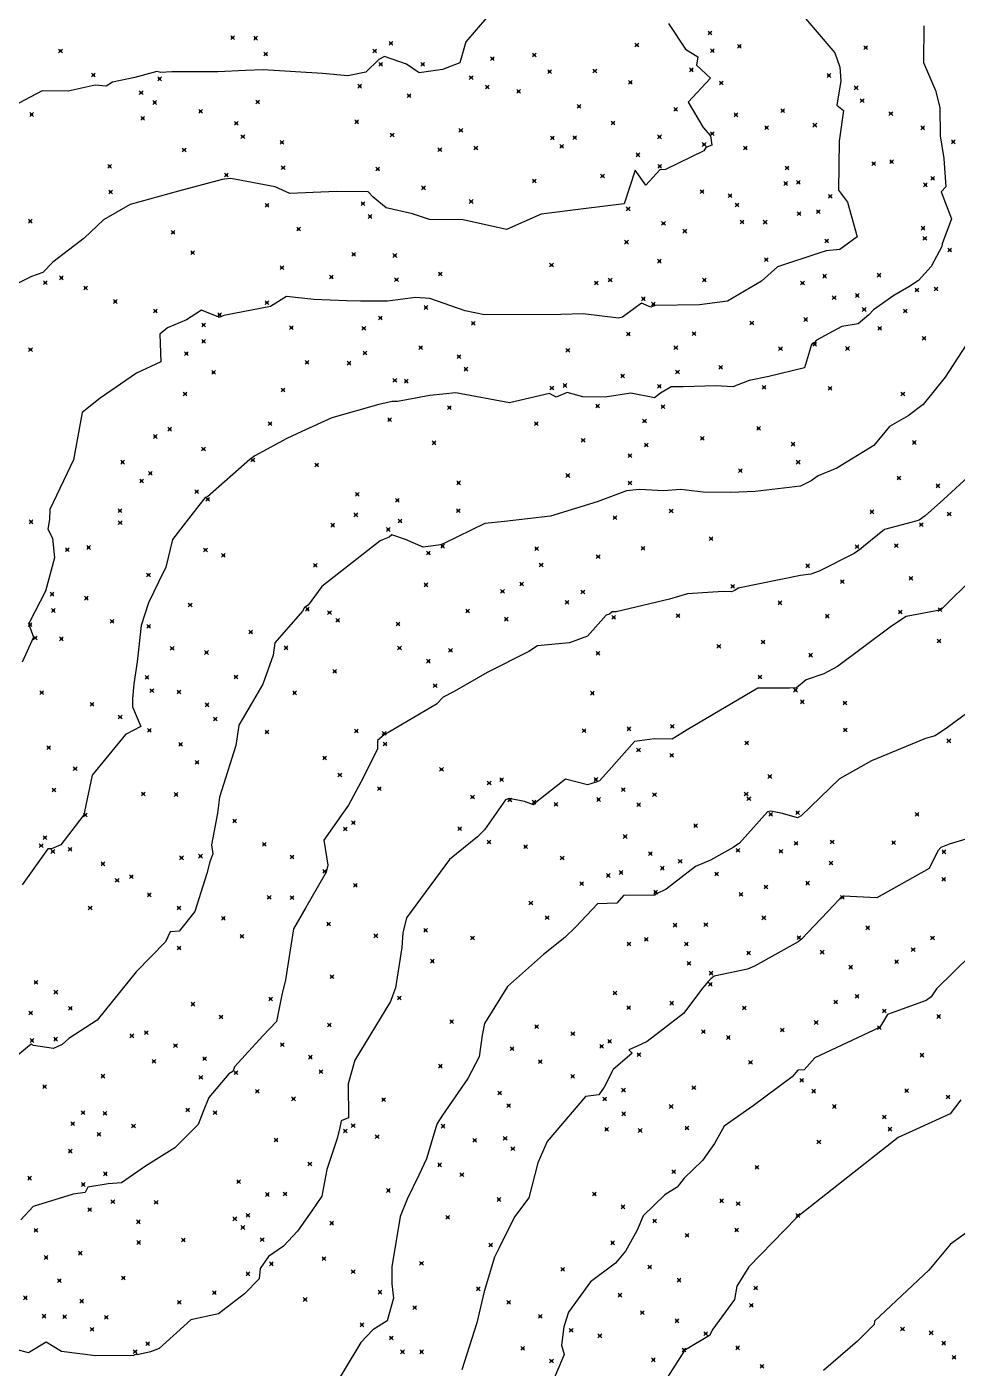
# Model space of a CAD drawing. Header units: inches. Extents: x 1411897 to 1412713, y 4930955 to 4931789.
# Drawn here: x 1412107.6 to 1412157.2, y 4931181.7 to 4931253.2 of the extents above; entities that cross this region are included whole.
import ezdxf

# ---------------------------------------------------------------- set-up
doc = ezdxf.new("R2010")
doc.units = ezdxf.units.IN
doc.header["$MEASUREMENT"] = 0
doc.header["$PDMODE"] = 35
doc.header["$PDSIZE"] = 0.1

msp = doc.modelspace()

# ---------------------------------------------------------------- linework, layer by layer
at = {"color": 2, "true_color": 0xf1eb1f}
for p, q in [((1412148.762, 4931254.047), (1412150.647, 4931251.831)), ((1412132.073, 4931253.71), (1412130.972, 4931252.42)), ((1412141.774, 4931253.397), (1412142.676, 4931252.03)), ((1412155.38, 4931253.281), (1412155.367, 4931251.33)), ((1412130.972, 4931252.42), (1412130.661, 4931251.313)), ((1412142.676, 4931252.03), (1412143.346, 4931251.62)), ((1412150.647, 4931251.831), (1412150.917, 4931251.077)), ((1412126.33, 4931251.474), (1412125.637, 4931250.805)), ((1412126.637, 4931251.638), (1412126.33, 4931251.474)), ((1412127.815, 4931251.23), (1412126.637, 4931251.638)), ((1412128.482, 4931250.774), (1412127.815, 4931251.23)), ((1412130.661, 4931251.313), (1412129.731, 4931250.941)), ((1412143.346, 4931251.62), (1412143.275, 4931251.181)), ((1412143.275, 4931251.181), (1412144.012, 4931250.485)), ((1412155.367, 4931251.33), (1412156.015, 4931249.83)), ((1412113.338, 4931250.524), (1412112.136, 4931250.276)), ((1412114.502, 4931250.849), (1412113.338, 4931250.524)), ((1412114.726, 4931250.795), (1412114.502, 4931250.849)), ((1412115.31, 4931250.823), (1412114.726, 4931250.795)), ((1412117.751, 4931250.826), (1412115.31, 4931250.823)), ((1412119.222, 4931250.904), (1412117.751, 4931250.826)), ((1412120.169, 4931250.933), (1412119.222, 4931250.904)), ((1412123.334, 4931250.738), (1412120.169, 4931250.933)), ((1412124.694, 4931250.618), (1412123.334, 4931250.738)), ((1412125.637, 4931250.805), (1412124.694, 4931250.618)), ((1412129.731, 4931250.941), (1412128.482, 4931250.774)), ((1412144.012, 4931250.485), (1412142.823, 4931249.205)), ((1412150.917, 4931251.077), (1412150.97, 4931250.339)), ((1412108.399, 4931249.804), (1412106.845, 4931248.991)), ((1412109.777, 4931249.793), (1412108.399, 4931249.804)), ((1412111.217, 4931250.106), (1412109.777, 4931249.793)), ((1412111.802, 4931250.054), (1412111.217, 4931250.106)), ((1412112.136, 4931250.276), (1412111.802, 4931250.054)), ((1412150.97, 4931250.339), (1412150.758, 4931249.046)), ((1412156.015, 4931249.83), (1412156.241, 4931248.929)), ((1412142.823, 4931249.205), (1412143.623, 4931247.853)), ((1412150.758, 4931249.046), (1412151.101, 4931248.77)), ((1412151.101, 4931248.77), (1412150.882, 4931247.13)), ((1412156.241, 4931248.929), (1412156.262, 4931247.411)), ((1412143.623, 4931247.853), (1412144.024, 4931247.414)), ((1412144.08, 4931246.915), (1412143.76, 4931246.792)), ((1412144.024, 4931247.414), (1412144.08, 4931246.915)), ((1412150.882, 4931247.13), (1412150.838, 4931244.518)), ((1412156.262, 4931247.411), (1412156.455, 4931246.195)), ((1412143.665, 4931246.615), (1412141.611, 4931245.61)), ((1412143.76, 4931246.792), (1412143.665, 4931246.615)), ((1412156.455, 4931246.195), (1412156.557, 4931244.687)), ((1412140.001, 4931245.577), (1412139.416, 4931243.793)), ((1412140.563, 4931244.781), (1412140.001, 4931245.577)), ((1412141.322, 4931245.602), (1412140.563, 4931244.781)), ((1412141.611, 4931245.61), (1412141.322, 4931245.602)), ((1412117.988, 4931245.081), (1412115.665, 4931244.46)), ((1412118.116, 4931245.104), (1412117.988, 4931245.081)), ((1412118.457, 4931245.137), (1412118.116, 4931245.104)), ((1412120.805, 4931244.697), (1412118.457, 4931245.137)), ((1412121.585, 4931244.333), (1412120.805, 4931244.697)), ((1412156.557, 4931244.687), (1412156.32, 4931244.42)), ((1412115.665, 4931244.46), (1412113.085, 4931243.742)), ((1412124.073, 4931244.437), (1412121.585, 4931244.333)), ((1412125.762, 4931244.434), (1412124.073, 4931244.437)), ((1412126.037, 4931244.138), (1412125.762, 4931244.434)), ((1412126.722, 4931243.567), (1412126.037, 4931244.138)), ((1412150.838, 4931244.518), (1412151.323, 4931243.873)), ((1412156.32, 4931244.42), (1412156.872, 4931242.989)), ((1412113.085, 4931243.742), (1412111.654, 4931242.934)), ((1412128.133, 4931243.255), (1412126.722, 4931243.567)), ((1412129.047, 4931242.953), (1412128.133, 4931243.255)), ((1412134.983, 4931243.238), (1412133.139, 4931242.422)), ((1412137.254, 4931243.513), (1412134.983, 4931243.238)), ((1412139.416, 4931243.793), (1412137.254, 4931243.513)), ((1412151.323, 4931243.873), (1412151.838, 4931242.025)), ((1412111.654, 4931242.934), (1412110.625, 4931241.947)), ((1412130.839, 4931242.924), (1412129.047, 4931242.953)), ((1412133.139, 4931242.422), (1412130.839, 4931242.924)), ((1412156.872, 4931242.989), (1412156.362, 4931241.656)), ((1412110.625, 4931241.947), (1412108.965, 4931240.667)), ((1412151.838, 4931242.025), (1412150.911, 4931241.35)), ((1412149.848, 4931241.179), (1412147.59, 4931240.422)), ((1412150.179, 4931241.274), (1412149.848, 4931241.179)), ((1412150.911, 4931241.35), (1412150.179, 4931241.274)), ((1412156.348, 4931241.517), (1412155.772, 4931240.449)), ((1412156.362, 4931241.656), (1412156.348, 4931241.517)), ((1412108.965, 4931240.667), (1412108.428, 4931240.119)), ((1412147.59, 4931240.422), (1412146.729, 4931239.662)), ((1412155.772, 4931240.449), (1412155.099, 4931239.705)), ((1412107.819, 4931239.914), (1412107.013, 4931239.511)), ((1412108.428, 4931240.119), (1412107.819, 4931239.914)), ((1412146.729, 4931239.662), (1412144.931, 4931238.597)), ((1412155.099, 4931239.705), (1412154.588, 4931239.359)), ((1412154.588, 4931239.359), (1412153.797, 4931238.892)), ((1412120.559, 4931238.318), (1412118.08, 4931237.829)), ((1412121.414, 4931238.848), (1412120.559, 4931238.318)), ((1412122.866, 4931238.683), (1412121.414, 4931238.848)), ((1412124.616, 4931238.608), (1412122.866, 4931238.683)), ((1412125.358, 4931238.587), (1412124.616, 4931238.608)), ((1412126.8, 4931238.6), (1412125.358, 4931238.587)), ((1412128.284, 4931238.793), (1412126.8, 4931238.6)), ((1412129.052, 4931238.736), (1412128.284, 4931238.793)), ((1412130.934, 4931238.072), (1412129.052, 4931238.736)), ((1412140.342, 4931238.489), (1412139.335, 4931237.746)), ((1412140.838, 4931238.281), (1412140.342, 4931238.489)), ((1412141.019, 4931238.345), (1412140.838, 4931238.281)), ((1412141.066, 4931238.37), (1412141.019, 4931238.345)), ((1412143.435, 4931238.393), (1412141.066, 4931238.37)), ((1412144.931, 4931238.597), (1412143.435, 4931238.393)), ((1412153.797, 4931238.892), (1412152.714, 4931238.132)), ((1412116.08, 4931237.595), (1412115.08, 4931237.176)), ((1412116.88, 4931238.114), (1412116.08, 4931237.595)), ((1412117.714, 4931237.784), (1412116.88, 4931238.114)), ((1412117.792, 4931237.774), (1412117.714, 4931237.784)), ((1412117.835, 4931237.724), (1412117.792, 4931237.774)), ((1412118.08, 4931237.829), (1412117.835, 4931237.724)), ((1412131.971, 4931237.867), (1412130.934, 4931238.072)), ((1412136.045, 4931237.886), (1412131.971, 4931237.867)), ((1412137.229, 4931237.915), (1412136.045, 4931237.886)), ((1412139.112, 4931237.683), (1412137.229, 4931237.915)), ((1412139.335, 4931237.746), (1412139.112, 4931237.683)), ((1412152.448, 4931237.863), (1412151.887, 4931237.395)), ((1412152.714, 4931238.132), (1412152.448, 4931237.863)), ((1412115.08, 4931237.176), (1412114.666, 4931236.837)), ((1412114.666, 4931236.837), (1412114.725, 4931235.353)), ((1412151.012, 4931237.247), (1412149.663, 4931236.522)), ((1412151.887, 4931237.395), (1412151.012, 4931237.247)), ((1412149.407, 4931236.279), (1412149.03, 4931235.037)), ((1412149.542, 4931236.376), (1412149.407, 4931236.279)), ((1412149.663, 4931236.522), (1412149.542, 4931236.376)), ((1412157.639, 4931236.276), (1412156.533, 4931234.547)), ((1412113.42, 4931234.76), (1412111.489, 4931233.421)), ((1412114.725, 4931235.353), (1412113.42, 4931234.76)), ((1412149.03, 4931235.037), (1412147.118, 4931234.581)), ((1412141.923, 4931234.021), (1412141.356, 4931233.681)), ((1412142.556, 4931234.026), (1412141.923, 4931234.021)), ((1412144.305, 4931234.085), (1412142.556, 4931234.026)), ((1412145.203, 4931234.032), (1412144.305, 4931234.085)), ((1412146.082, 4931234.365), (1412145.203, 4931234.032)), ((1412147.118, 4931234.581), (1412146.082, 4931234.365)), ((1412156.533, 4931234.547), (1412155.35, 4931233.094)), ((1412111.489, 4931233.421), (1412110.516, 4931232.654)), ((1412127.041, 4931233.25), (1412126.333, 4931233.077)), ((1412127.333, 4931233.249), (1412127.041, 4931233.25)), ((1412129.053, 4931233.562), (1412127.333, 4931233.249)), ((1412130.436, 4931233.703), (1412129.053, 4931233.562)), ((1412133.299, 4931233.171), (1412130.436, 4931233.703)), ((1412135.432, 4931233.666), (1412133.299, 4931233.171)), ((1412135.795, 4931233.48), (1412135.432, 4931233.666)), ((1412136.382, 4931233.732), (1412135.795, 4931233.48)), ((1412137.206, 4931233.502), (1412136.382, 4931233.732)), ((1412138.397, 4931233.481), (1412137.206, 4931233.502)), ((1412139.779, 4931233.685), (1412138.397, 4931233.481)), ((1412141.027, 4931233.44), (1412139.779, 4931233.685)), ((1412141.356, 4931233.681), (1412141.027, 4931233.44)), ((1412110.516, 4931232.654), (1412110.068, 4931230.13)), ((1412126.333, 4931233.077), (1412123.827, 4931232.375)), ((1412155.35, 4931233.094), (1412154.547, 4931232.475)), ((1412123.827, 4931232.375), (1412122.227, 4931231.644)), ((1412153.558, 4931231.911), (1412152.732, 4931230.893)), ((1412154.547, 4931232.475), (1412153.558, 4931231.911)), ((1412121.44, 4931231.265), (1412119.73, 4931230.352)), ((1412122.227, 4931231.644), (1412121.44, 4931231.265)), ((1412152.732, 4931230.893), (1412150.755, 4931229.683)), ((1412110.068, 4931230.13), (1412108.809, 4931227.487)), ((1412119.456, 4931230.157), (1412117.209, 4931228.163)), ((1412119.73, 4931230.352), (1412119.456, 4931230.157)), ((1412150.755, 4931229.683), (1412149.762, 4931229.287)), ((1412149.386, 4931229.01), (1412148.808, 4931228.727)), ((1412149.762, 4931229.287), (1412149.386, 4931229.01)), ((1412157.947, 4931229.403), (1412156.429, 4931228.023)), ((1412139.537, 4931228.476), (1412137.972, 4931227.899)), ((1412140.235, 4931228.551), (1412139.537, 4931228.476)), ((1412141.514, 4931228.481), (1412140.235, 4931228.551)), ((1412142.41, 4931228.552), (1412141.514, 4931228.481)), ((1412143.623, 4931228.402), (1412142.41, 4931228.552)), ((1412145.106, 4931228.387), (1412143.623, 4931228.402)), ((1412146.399, 4931228.443), (1412145.106, 4931228.387)), ((1412148.808, 4931228.727), (1412146.399, 4931228.443)), ((1412116.741, 4931227.702), (1412115.331, 4931225.894)), ((1412117.085, 4931228.124), (1412116.741, 4931227.702)), ((1412117.209, 4931228.163), (1412117.085, 4931228.124)), ((1412137.972, 4931227.899), (1412135.489, 4931227.137)), ((1412156.429, 4931228.023), (1412155.454, 4931227.155)), ((1412108.78, 4931226.952), (1412108.694, 4931226.431)), ((1412108.809, 4931227.487), (1412108.78, 4931226.952)), ((1412133.037, 4931226.845), (1412131.982, 4931226.738)), ((1412135.489, 4931227.137), (1412133.037, 4931226.845)), ((1412154.773, 4931226.803), (1412153.294, 4931226.427)), ((1412155.133, 4931226.924), (1412154.773, 4931226.803)), ((1412155.454, 4931227.155), (1412155.133, 4931226.924)), ((1412108.694, 4931226.431), (1412108.94, 4931225.95)), ((1412127.031, 4931226.139), (1412126.883, 4931226.006)), ((1412127.757, 4931225.88), (1412127.031, 4931226.139)), ((1412131.982, 4931226.738), (1412129.801, 4931225.67)), ((1412153.294, 4931226.427), (1412152.178, 4931225.51)), ((1412108.94, 4931225.95), (1412109.057, 4931224.902)), ((1412115.331, 4931225.894), (1412114.984, 4931224.404)), ((1412126.413, 4931225.816), (1412123.291, 4931223.378)), ((1412126.53, 4931225.86), (1412126.413, 4931225.816)), ((1412126.883, 4931226.006), (1412126.53, 4931225.86)), ((1412128.705, 4931225.471), (1412127.757, 4931225.88)), ((1412129.621, 4931225.601), (1412128.705, 4931225.471)), ((1412129.801, 4931225.67), (1412129.621, 4931225.601)), ((1412152.034, 4931225.381), (1412151.678, 4931225.142)), ((1412152.178, 4931225.51), (1412152.034, 4931225.381)), ((1412109.057, 4931224.902), (1412108.566, 4931223.128)), ((1412151.678, 4931225.142), (1412149.802, 4931224.205)), ((1412114.984, 4931224.404), (1412114.587, 4931223.62)), ((1412148.81, 4931223.961), (1412145.5, 4931223.285)), ((1412149.372, 4931224.038), (1412148.81, 4931223.961)), ((1412149.802, 4931224.205), (1412149.372, 4931224.038)), ((1412158.118, 4931223.954), (1412156.295, 4931222.136)), ((1412114.587, 4931223.62), (1412114.065, 4931222.51)), ((1412123.291, 4931223.378), (1412122.567, 4931222.376)), ((1412145.5, 4931223.285), (1412145.321, 4931223.168)), ((1412108.566, 4931223.128), (1412107.721, 4931221.485)), ((1412114.065, 4931222.51), (1412113.661, 4931221.307)), ((1412141.829, 4931222.708), (1412138.985, 4931222.026)), ((1412142.791, 4931222.991), (1412141.829, 4931222.708)), ((1412144.689, 4931223.115), (1412142.791, 4931222.991)), ((1412145.133, 4931223.102), (1412144.689, 4931223.115)), ((1412145.321, 4931223.168), (1412145.133, 4931223.102)), ((1412122.271, 4931222.065), (1412120.79, 4931220.378)), ((1412122.381, 4931222.266), (1412122.271, 4931222.065)), ((1412122.567, 4931222.376), (1412122.381, 4931222.266)), ((1412138.461, 4931221.86), (1412137.462, 4931220.74)), ((1412138.642, 4931221.91), (1412138.461, 4931221.86)), ((1412138.784, 4931222.027), (1412138.642, 4931221.91)), ((1412138.985, 4931222.026), (1412138.784, 4931222.027)), ((1412154.445, 4931221.784), (1412153.668, 4931221.261)), ((1412156.249, 4931222.112), (1412154.445, 4931221.784)), ((1412156.295, 4931222.136), (1412156.249, 4931222.112)), ((1412107.721, 4931221.485), (1412107.674, 4931221.353)), ((1412107.674, 4931221.353), (1412107.93, 4931220.68)), ((1412113.661, 4931221.307), (1412113.457, 4931219.371)), ((1412153.668, 4931221.261), (1412150.787, 4931219.108)), ((1412107.93, 4931220.68), (1412107.326, 4931219.339)), ((1412120.79, 4931220.378), (1412120.711, 4931219.716)), ((1412136.503, 4931220.385), (1412134.794, 4931220.208)), ((1412137.462, 4931220.74), (1412136.503, 4931220.385)), ((1412120.711, 4931219.716), (1412120.155, 4931218.17)), ((1412134.335, 4931219.912), (1412132.107, 4931218.8)), ((1412134.794, 4931220.208), (1412134.335, 4931219.912)), ((1412113.457, 4931219.371), (1412113.282, 4931218.19)), ((1412150.787, 4931219.108), (1412150.061, 4931218.73)), ((1412132.107, 4931218.8), (1412130.349, 4931217.785)), ((1412149.118, 4931218.407), (1412148.606, 4931217.981)), ((1412150.061, 4931218.73), (1412149.118, 4931218.407)), ((1412113.282, 4931218.19), (1412113.205, 4931217.387)), ((1412120.155, 4931218.17), (1412119.536, 4931217.107)), ((1412130.349, 4931217.785), (1412129.774, 4931217.475)), ((1412146.532, 4931217.958), (1412142.771, 4931215.745)), ((1412148.233, 4931217.967), (1412146.532, 4931217.958)), ((1412148.606, 4931217.981), (1412148.233, 4931217.967)), ((1412159.04, 4931217.63), (1412156.65, 4931215.868)), ((1412113.205, 4931217.387), (1412113.209, 4931216.97)), ((1412113.209, 4931216.97), (1412113.65, 4931215.919)), ((1412119.536, 4931217.107), (1412118.879, 4931215.994)), ((1412129.415, 4931217.105), (1412126.7, 4931215.5)), ((1412129.774, 4931217.475), (1412129.415, 4931217.105)), ((1412112.832, 4931215.48), (1412111.05, 4931213.328)), ((1412113.65, 4931215.919), (1412112.832, 4931215.48)), ((1412118.879, 4931215.994), (1412118.713, 4931214.898)), ((1412126.628, 4931215.464), (1412126.262, 4931215.164)), ((1412126.7, 4931215.5), (1412126.628, 4931215.464)), ((1412142.771, 4931215.745), (1412141.967, 4931215.24)), ((1412155.984, 4931215.418), (1412155.485, 4931215.28)), ((1412156.65, 4931215.868), (1412155.984, 4931215.418)), ((1412118.713, 4931214.898), (1412117.841, 4931212.141)), ((1412126.268, 4931214.705), (1412125.379, 4931212.943)), ((1412126.262, 4931215.164), (1412126.268, 4931214.705)), ((1412139.972, 4931215.12), (1412138.595, 4931213.563)), ((1412141.032, 4931215.256), (1412139.972, 4931215.12)), ((1412141.967, 4931215.24), (1412141.032, 4931215.256)), ((1412155.485, 4931215.28), (1412152.595, 4931214.091)), ((1412152.595, 4931214.091), (1412150.894, 4931213.121)), ((1412111.05, 4931213.328), (1412110.649, 4931211.386)), ((1412138.595, 4931213.563), (1412138.107, 4931213.017)), ((1412125.379, 4931212.943), (1412124.714, 4931211.722)), ((1412136.294, 4931213.108), (1412134.715, 4931211.869)), ((1412137.46, 4931212.809), (1412136.294, 4931213.108)), ((1412137.929, 4931212.946), (1412137.46, 4931212.809)), ((1412138.107, 4931213.017), (1412137.929, 4931212.946)), ((1412150.894, 4931213.121), (1412148.855, 4931211.155)), ((1412117.841, 4931212.141), (1412117.745, 4931211.289)), ((1412133.092, 4931212.008), (1412131.969, 4931210.406)), ((1412133.247, 4931212.051), (1412133.092, 4931212.008)), ((1412133.283, 4931212.081), (1412133.247, 4931212.051)), ((1412134.108, 4931211.923), (1412133.283, 4931212.081)), ((1412134.582, 4931211.734), (1412134.108, 4931211.923)), ((1412134.715, 4931211.869), (1412134.582, 4931211.734)), ((1412110.557, 4931211.125), (1412109.389, 4931209.597)), ((1412110.638, 4931211.241), (1412110.557, 4931211.125)), ((1412110.649, 4931211.386), (1412110.638, 4931211.241)), ((1412117.745, 4931211.289), (1412117.415, 4931209.604)), ((1412124.459, 4931211.354), (1412123.407, 4931209.85)), ((1412124.714, 4931211.722), (1412124.459, 4931211.354)), ((1412147.048, 4931211.359), (1412145.559, 4931209.685)), ((1412147.226, 4931211.407), (1412147.048, 4931211.359)), ((1412147.856, 4931211.269), (1412147.226, 4931211.407)), ((1412148.646, 4931211.042), (1412147.856, 4931211.269)), ((1412148.855, 4931211.155), (1412148.646, 4931211.042)), ((1412131.969, 4931210.406), (1412131.594, 4931210.03)), ((1412123.407, 4931209.85), (1412123.611, 4931208.521)), ((1412131.594, 4931210.03), (1412130.1, 4931208.824)), ((1412145.559, 4931209.685), (1412145.224, 4931209.458)), ((1412156.731, 4931209.638), (1412156.294, 4931209.461)), ((1412158.94, 4931210.315), (1412156.731, 4931209.638)), ((1412108.69, 4931209.385), (1412107.326, 4931207.474)), ((1412108.883, 4931209.385), (1412108.69, 4931209.385)), ((1412109.389, 4931209.597), (1412108.883, 4931209.385)), ((1412117.488, 4931209.122), (1412117.329, 4931208.7)), ((1412117.415, 4931209.604), (1412117.488, 4931209.122)), ((1412145.224, 4931209.458), (1412144.018, 4931208.79)), ((1412156.132, 4931209.29), (1412155.677, 4931208.335)), ((1412156.294, 4931209.461), (1412156.132, 4931209.29)), ((1412117.329, 4931208.7), (1412117.173, 4931208.069)), ((1412123.611, 4931208.521), (1412123.536, 4931208.151)), ((1412130.1, 4931208.824), (1412127.809, 4931205.705)), ((1412143.223, 4931208.442), (1412141.655, 4931207.249)), ((1412144.018, 4931208.79), (1412143.223, 4931208.442)), ((1412155.677, 4931208.335), (1412152.885, 4931206.776)), ((1412117.173, 4931208.069), (1412116.536, 4931206.041)), ((1412123.462, 4931208.029), (1412122.447, 4931206.257)), ((1412123.536, 4931208.151), (1412123.462, 4931208.029)), ((1412139.385, 4931206.901), (1412139.016, 4931206.489)), ((1412141.005, 4931206.915), (1412139.385, 4931206.901)), ((1412141.058, 4931206.92), (1412141.005, 4931206.915)), ((1412141.141, 4931206.994), (1412141.058, 4931206.92)), ((1412141.655, 4931207.249), (1412141.141, 4931206.994)), ((1412150.995, 4931206.832), (1412150.608, 4931206.4)), ((1412151.039, 4931206.843), (1412150.995, 4931206.832)), ((1412151.11, 4931206.874), (1412151.039, 4931206.843)), ((1412152.885, 4931206.776), (1412151.11, 4931206.874)), ((1412116.536, 4931206.041), (1412115.686, 4931205.004)), ((1412122.447, 4931206.257), (1412121.789, 4931205.117)), ((1412137.999, 4931206.455), (1412136.838, 4931205.229)), ((1412139.016, 4931206.489), (1412137.999, 4931206.455)), ((1412150.608, 4931206.4), (1412148.865, 4931204.575)), ((1412127.809, 4931205.705), (1412127.613, 4931204.912)), ((1412115.21, 4931204.957), (1412114.958, 4931204.431)), ((1412115.686, 4931205.004), (1412115.21, 4931204.957)), ((1412121.789, 4931205.117), (1412121.358, 4931202.408)), ((1412127.613, 4931204.912), (1412127.57, 4931204.127)), ((1412136.254, 4931204.669), (1412135.121, 4931203.764)), ((1412136.838, 4931205.229), (1412136.254, 4931204.669)), ((1412114.958, 4931204.431), (1412113.398, 4931202.829)), ((1412127.57, 4931204.127), (1412127.226, 4931201.981)), ((1412148.69, 4931204.438), (1412146.355, 4931203.141)), ((1412148.865, 4931204.575), (1412148.69, 4931204.438)), ((1412135.121, 4931203.764), (1412133.202, 4931202.051)), ((1412157.888, 4931203.722), (1412156.064, 4931201.927)), ((1412113.398, 4931202.829), (1412111.315, 4931200.254)), ((1412144.204, 4931202.599), (1412144.029, 4931202.456)), ((1412145.982, 4931202.98), (1412144.204, 4931202.599)), ((1412146.355, 4931203.141), (1412145.982, 4931202.98)), ((1412121.358, 4931202.408), (1412121.173, 4931201.608)), ((1412127.226, 4931201.981), (1412127.06, 4931201.557)), ((1412133.202, 4931202.051), (1412131.966, 4931200.076)), ((1412143.603, 4931201.97), (1412142.571, 4931200.602)), ((1412143.878, 4931202.299), (1412143.603, 4931201.97)), ((1412144.029, 4931202.456), (1412143.878, 4931202.299)), ((1412156.064, 4931201.927), (1412155.779, 4931201.503)), ((1412121.075, 4931201.166), (1412120.875, 4931200.189)), ((1412121.173, 4931201.608), (1412121.075, 4931201.166)), ((1412126.955, 4931201.256), (1412125.061, 4931198.126)), ((1412127.06, 4931201.557), (1412126.955, 4931201.256)), ((1412155.519, 4931201.311), (1412153.84, 4931200.692)), ((1412155.779, 4931201.503), (1412155.519, 4931201.311)), ((1412142.571, 4931200.602), (1412140.643, 4931199.113)), ((1412153.449, 4931200.551), (1412153.019, 4931199.854)), ((1412153.84, 4931200.692), (1412153.449, 4931200.551)), ((1412111.315, 4931200.254), (1412109.816, 4931199.271)), ((1412120.875, 4931200.189), (1412120.152, 4931199.421)), ((1412131.966, 4931200.076), (1412131.849, 4931199.446)), ((1412152.987, 4931199.838), (1412149.583, 4931198.253)), ((1412152.997, 4931199.838), (1412152.987, 4931199.838)), ((1412153.015, 4931199.849), (1412152.997, 4931199.838)), ((1412153.019, 4931199.854), (1412153.015, 4931199.849)), ((1412107.802, 4931198.971), (1412106.278, 4931197.713)), ((1412107.922, 4931198.904), (1412107.802, 4931198.971)), ((1412108.995, 4931198.746), (1412107.922, 4931198.904)), ((1412109.464, 4931198.964), (1412108.995, 4931198.746)), ((1412109.816, 4931199.271), (1412109.464, 4931198.964)), ((1412120.152, 4931199.421), (1412118.637, 4931197.762)), ((1412131.849, 4931199.446), (1412131.68, 4931198.302)), ((1412140.643, 4931199.113), (1412140.103, 4931198.867)), ((1412131.68, 4931198.302), (1412131.078, 4931197.14)), ((1412139.835, 4931198.501), (1412138.826, 4931197.627)), ((1412140.103, 4931198.867), (1412139.655, 4931198.664)), ((1412139.655, 4931198.664), (1412139.835, 4931198.501)), ((1412149.583, 4931198.253), (1412149.018, 4931197.603)), ((1412118.555, 4931197.524), (1412118.351, 4931197.401)), ((1412118.637, 4931197.762), (1412118.555, 4931197.524)), ((1412125.061, 4931198.126), (1412124.703, 4931196.862)), ((1412138.826, 4931197.627), (1412138.342, 4931196.674)), ((1412148.671, 4931197.589), (1412148.374, 4931197.226)), ((1412149.018, 4931197.603), (1412148.671, 4931197.589)), ((1412118.351, 4931197.401), (1412117.283, 4931196.128)), ((1412124.703, 4931196.862), (1412124.722, 4931195.046)), ((1412131.078, 4931197.14), (1412129.734, 4931195.197)), ((1412148.374, 4931197.226), (1412146.291, 4931195.686)), ((1412117.283, 4931196.128), (1412116.982, 4931195.384)), ((1412137.353, 4931196.191), (1412135.312, 4931193.777)), ((1412138.073, 4931196.267), (1412137.353, 4931196.191)), ((1412138.342, 4931196.674), (1412138.073, 4931196.267)), ((1412116.982, 4931195.384), (1412116.704, 4931194.687)), ((1412146.291, 4931195.686), (1412144.746, 4931194.611)), ((1412157.361, 4931196), (1412156.786, 4931195.263)), ((1412116.704, 4931194.687), (1412115.463, 4931193.455)), ((1412124.326, 4931194.894), (1412124.267, 4931194.525)), ((1412124.722, 4931195.046), (1412124.326, 4931194.894)), ((1412129.446, 4931194.741), (1412129.378, 4931194.539)), ((1412129.734, 4931195.197), (1412129.446, 4931194.741)), ((1412144.746, 4931194.611), (1412144.231, 4931193.676)), ((1412156.786, 4931195.263), (1412154.02, 4931193.998)), ((1412124.121, 4931193.951), (1412123.566, 4931192.283)), ((1412124.267, 4931194.525), (1412124.121, 4931193.951)), ((1412129.378, 4931194.539), (1412128.879, 4931192.856)), ((1412154.02, 4931193.998), (1412148.737, 4931189.846)), ((1412115.463, 4931193.455), (1412113.896, 4931192.472)), ((1412135.312, 4931193.777), (1412134.82, 4931192.654)), ((1412144.231, 4931193.676), (1412143.586, 4931192.767)), ((1412113.896, 4931192.472), (1412112.624, 4931191.575)), ((1412128.879, 4931192.856), (1412128.469, 4931191.983)), ((1412134.82, 4931192.654), (1412134.335, 4931190.781)), ((1412143.586, 4931192.767), (1412142.615, 4931191.832)), ((1412123.566, 4931192.283), (1412123.294, 4931190.876)), ((1412128.469, 4931191.983), (1412127.855, 4931190.715)), ((1412142.615, 4931191.832), (1412142.233, 4931191.344)), ((1412110.689, 4931191.073), (1412110.045, 4931190.972)), ((1412110.818, 4931191.352), (1412110.689, 4931191.073)), ((1412111.903, 4931191.527), (1412110.818, 4931191.352)), ((1412112.624, 4931191.575), (1412111.903, 4931191.527)), ((1412142.233, 4931191.344), (1412141.584, 4931190.947)), ((1412107.905, 4931190.318), (1412107.252, 4931189.611)), ((1412110.045, 4931190.972), (1412107.905, 4931190.318)), ((1412123.294, 4931190.876), (1412122.769, 4931190.094)), ((1412127.855, 4931190.715), (1412127.479, 4931189.784)), ((1412134.335, 4931190.781), (1412133.578, 4931189.773)), ((1412141.584, 4931190.947), (1412140.433, 4931189.819)), ((1412122.769, 4931190.094), (1412121.995, 4931188.995)), ((1412127.479, 4931189.784), (1412127.028, 4931187.094)), ((1412133.578, 4931189.773), (1412132.744, 4931188.111)), ((1412140.433, 4931189.819), (1412140.111, 4931189.065)), ((1412148.595, 4931189.711), (1412146.056, 4931187.104)), ((1412148.698, 4931189.81), (1412148.595, 4931189.711)), ((1412148.737, 4931189.846), (1412148.698, 4931189.81)), ((1412158.596, 4931189.616), (1412156.813, 4931188.307)), ((1412121.995, 4931188.995), (1412121.265, 4931188.198)), ((1412140.111, 4931189.065), (1412139.486, 4931187.933)), ((1412121.265, 4931188.198), (1412120.461, 4931187.652)), ((1412156.813, 4931188.307), (1412155.653, 4931186.918)), ((1412120.461, 4931187.652), (1412120.021, 4931187.01)), ((1412132.5, 4931187.625), (1412131.961, 4931185.787)), ((1412132.744, 4931188.111), (1412132.5, 4931187.625)), ((1412139.486, 4931187.933), (1412138.951, 4931187.3)), ((1412120.021, 4931187.01), (1412119.96, 4931186.461)), ((1412127.028, 4931187.094), (1412127.028, 4931186.188)), ((1412138.951, 4931187.3), (1412137.621, 4931186.3)), ((1412146.056, 4931187.104), (1412145.425, 4931186.073)), ((1412155.653, 4931186.918), (1412153.348, 4931184.76)), ((1412119.96, 4931186.461), (1412119.186, 4931185.67)), ((1412127.028, 4931186.188), (1412127.123, 4931185.43)), ((1412137.621, 4931186.3), (1412136.456, 4931184.687)), ((1412145.425, 4931186.073), (1412145.302, 4931185.362)), ((1412119.186, 4931185.67), (1412117.783, 4931184.594)), ((1412127.123, 4931185.43), (1412126.775, 4931184.225)), ((1412131.961, 4931185.787), (1412131.558, 4931184.117)), ((1412145.302, 4931185.362), (1412144.141, 4931183.776)), ((1412117.783, 4931184.594), (1412116.323, 4931184.282)), ((1412136.456, 4931184.687), (1412136.203, 4931183.894)), ((1412153.348, 4931184.76), (1412152.763, 4931184.197)), ((1412116.323, 4931184.282), (1412114.621, 4931182.746)), ((1412126.775, 4931184.225), (1412126.025, 4931183.747)), ((1412131.558, 4931184.117), (1412130.76, 4931181.603)), ((1412136.203, 4931183.894), (1412136.075, 4931182.916)), ((1412152.737, 4931184.019), (1412151.852, 4931183.146)), ((1412152.763, 4931184.197), (1412152.737, 4931184.019)), ((1412126.025, 4931183.747), (1412125.37, 4931183.067)), ((1412143.967, 4931183.447), (1412142.687, 4931182.673)), ((1412144.141, 4931183.776), (1412143.967, 4931183.447)), ((1412107.656, 4931182.509), (1412106.34, 4931182.868)), ((1412108.606, 4931183.083), (1412107.656, 4931182.509)), ((1412109.427, 4931182.581), (1412108.606, 4931183.083)), ((1412111.241, 4931182.355), (1412109.427, 4931182.581)), ((1412113.395, 4931182.436), (1412113.259, 4931182.37)), ((1412113.463, 4931182.413), (1412113.395, 4931182.436)), ((1412114.173, 4931182.575), (1412113.463, 4931182.413)), ((1412114.621, 4931182.746), (1412114.173, 4931182.575)), ((1412125.37, 4931183.067), (1412123.064, 4931179.214)), ((1412136.075, 4931182.916), (1412136.218, 4931182.432)), ((1412142.635, 4931182.639), (1412141.351, 4931180.631)), ((1412142.687, 4931182.673), (1412142.635, 4931182.639)), ((1412151.852, 4931183.146), (1412150.046, 4931181.571)), ((1412113.259, 4931182.37), (1412111.241, 4931182.355)), ((1412136.218, 4931182.432), (1412135.591, 4931180.957))]:
    msp.add_line(p, q, dxfattribs=at)
for p in [(1412118.54, 4931252.65), (1412119.77, 4931252.62), (1412143.99, 4931252.9), (1412109.37, 4931251.94), (1412120.31, 4931251.77), (1412126.12, 4931251.94), (1412126.98, 4931252.35), (1412134.62, 4931251.72), (1412140.09, 4931252.25), (1412144.12, 4931251.95), (1412145.56, 4931252.19), (1412152.29, 4931252.12), (1412126.44, 4931251.23), (1412128.68, 4931251.23), (1412132.39, 4931251.53), (1412111.12, 4931250.65), (1412114.65, 4931250.45), (1412131.26, 4931250.52), (1412135.44, 4931250.84), (1412137.85, 4931250.87), (1412143, 4931250.93), (1412150.33, 4931250.63), (1412113.67, 4931249.71), (1412125.32, 4931250.06), (1412132.12, 4931250.01), (1412133.79, 4931249.78), (1412139.75, 4931250.26), (1412144.59, 4931250.23), (1412151.78, 4931249.97), (1412114.39, 4931249.19), (1412119.88, 4931249.22), (1412127.95, 4931249.55), (1412137.01, 4931248.98), (1412152.1, 4931249.29), (1412107.83, 4931248.55), (1412113.75, 4931248.35), (1412116.84, 4931248.72), (1412125.16, 4931248.16), (1412142.16, 4931248.82), (1412145.37, 4931248.53), (1412147.87, 4931248.75), (1412153.63, 4931248.6), (1412118.74, 4931248.08), (1412127.05, 4931247.46), (1412130.71, 4931247.7), (1412138.82, 4931248.1), (1412144.11, 4931247.53), (1412147.01, 4931247.85), (1412149.58, 4931247.98), (1412155.33, 4931247.84), (1412119.09, 4931247.37), (1412121.17, 4931247.06), (1412131.51, 4931246.76), (1412135.59, 4931247.3), (1412136.09, 4931246.85), (1412136.78, 4931247.32), (1412141.3, 4931247.36), (1412143.68, 4931246.95), (1412145.88, 4931246.76), (1412156.96, 4931247.09), (1412115.96, 4931246.66), (1412129.59, 4931246.67), (1412140.15, 4931246.4), (1412153.67, 4931246.03), (1412111.99, 4931245.79), (1412118.21, 4931245.32), (1412121.24, 4931245.71), (1412126.28, 4931245.64), (1412141.31, 4931245.79), (1412148.1, 4931245.7), (1412152.72, 4931245.93), (1412128.72, 4931244.64), (1412134.62, 4931245.01), (1412138.26, 4931245.27), (1412148.03, 4931244.87), (1412148.7, 4931244.93), (1412155.47, 4931244.8), (1412155.86, 4931245.14), (1412112.04, 4931244.42), (1412131.26, 4931243.91), (1412143.57, 4931244.44), (1412145.06, 4931244.22), (1412150.4, 4931244.19), (1412120.38, 4931243.71), (1412125.49, 4931243.8), (1412139.63, 4931243.52), (1412145.43, 4931243.73), (1412148.74, 4931243.26), (1412149.76, 4931243.37), (1412107.76, 4931242.86), (1412122.06, 4931242.44), (1412125.87, 4931243.11), (1412141.51, 4931242.74), (1412145.7, 4931242.82), (1412146.93, 4931242.81), (1412155.35, 4931242.49), (1412115.37, 4931242.26), (1412139.54, 4931241.74), (1412142.65, 4931242.33), (1412150.21, 4931241.81), (1412155.44, 4931241.94), (1412116.41, 4931241.18), (1412125, 4931241.09), (1412127.19, 4931241.03), (1412156.77, 4931241.32), (1412121.17, 4931240.38), (1412135.54, 4931240.52), (1412141.29, 4931240.73), (1412146.99, 4931240.81), (1412108.56, 4931239.58), (1412109.42, 4931239.84), (1412123.81, 4931239.88), (1412127.28, 4931239.74), (1412129.61, 4931240.05), (1412137.93, 4931239.57), (1412138.67, 4931239.72), (1412143.69, 4931239.72), (1412148.92, 4931239.56), (1412150.1, 4931239.93), (1412153, 4931239.98), (1412110.71, 4931239.3), (1412151.84, 4931238.9), (1412155.02, 4931239.19), (1412156.04, 4931239.25), (1412112.29, 4931238.58), (1412120.37, 4931238.51), (1412128.85, 4931238.26), (1412140.44, 4931238.72), (1412140.97, 4931238.44), (1412150.61, 4931238.78), (1412152.21, 4931238.15), (1412114.43, 4931238.07), (1412117.85, 4931237.87), (1412126.42, 4931237.7), (1412131.37, 4931237.42), (1412146.22, 4931237.43), (1412149.09, 4931237.62), (1412154.4, 4931238.07), (1412117, 4931237.33), (1412121.68, 4931237.18), (1412125.54, 4931237.15), (1412139.64, 4931236.84), (1412143.14, 4931236.86), (1412153.04, 4931237.15), (1412107.77, 4931236.01), (1412117, 4931236.45), (1412128.57, 4931236.12), (1412142.17, 4931236.11), (1412147.75, 4931236.06), (1412149.57, 4931236.3), (1412151.32, 4931236.07), (1412155.4, 4931236.62), (1412116.08, 4931235.8), (1412122.51, 4931235.33), (1412124.75, 4931235.29), (1412125.6, 4931235.83), (1412130.61, 4931235.64), (1412136.41, 4931235.98), (1412117.53, 4931234.8), (1412130.98, 4931234.97), (1412139.33, 4931234.61), (1412142.26, 4931234.82), (1412144.56, 4931235.07), (1412121.23, 4931233.86), (1412127.19, 4931234.37), (1412127.8, 4931234.33), (1412135.56, 4931233.96), (1412136.26, 4931234.1), (1412141.29, 4931234.06), (1412146.87, 4931234), (1412150.39, 4931233.95), (1412116.01, 4931233.65), (1412154.27, 4931233.65), (1412130.1, 4931232.92), (1412138, 4931233), (1412141.48, 4931232.97), (1412115.19, 4931231.77), (1412120.54, 4931232.06), (1412126.91, 4931232.27), (1412134.73, 4931232.06), (1412140.5, 4931232.2), (1412146.58, 4931231.81), (1412114.42, 4931231.38), (1412129.28, 4931231.04), (1412137.23, 4931231.18), (1412143.58, 4931231.28), (1412154.88, 4931231.06), (1412116.99, 4931230.71), (1412139.72, 4931230.36), (1412140.59, 4931230.92), (1412148.42, 4931230.97), (1412112.68, 4931230.01), (1412119.62, 4931230.12), (1412123.03, 4931229.86), (1412145.61, 4931229.56), (1412148.69, 4931230.01), (1412113.69, 4931229.01), (1412114.16, 4931229.42), (1412130.59, 4931228.91), (1412136.41, 4931229.3), (1412139.72, 4931228.9), (1412154.06, 4931229.16), (1412116.63, 4931228.44), (1412125.19, 4931228.3), (1412156.14, 4931228.75), (1412112.54, 4931227.42), (1412117.22, 4931228.03), (1412127.33, 4931227.98), (1412130.57, 4931227.42), (1412141.92, 4931227.41), (1412107.8, 4931226.83), (1412112.55, 4931226.78), (1412125.11, 4931227.2), (1412127.47, 4931226.87), (1412138.92, 4931227.05), (1412152.62, 4931227.36), (1412156.74, 4931227.24), (1412123.88, 4931226.65), (1412126.84, 4931226.42), (1412155.25, 4931226.68), (1412109.73, 4931225.34), (1412110.87, 4931225.46), (1412117.1, 4931225.33), (1412129.74, 4931225.53), (1412134.75, 4931225.4), (1412140.42, 4931225.42), (1412144.05, 4931225.93), (1412151.83, 4931225.5), (1412153.92, 4931225.56), (1412118.05, 4931225.04), (1412128.98, 4931225.16), (1412138.03, 4931224.97), (1412114.06, 4931224), (1412122.95, 4931224.51), (1412134.99, 4931224.53), (1412149.2, 4931224.48), (1412128.85, 4931223.47), (1412132.93, 4931223.12), (1412133.95, 4931223.51), (1412145.2, 4931223.39), (1412151.04, 4931223.64), (1412154.7, 4931223.82), (1412108.92, 4931222.97), (1412110.75, 4931222.76), (1412116.28, 4931222.4), (1412136.37, 4931222.54), (1412137.21, 4931223.09), (1412147.72, 4931222.51), (1412108.99, 4931222.1), (1412122.53, 4931222.17), (1412123.71, 4931221.99), (1412131.07, 4931222.07), (1412138.86, 4931221.73), (1412142.29, 4931221.82), (1412150.24, 4931221.8), (1412154.13, 4931222.02), (1412156.25, 4931222.15), (1412107.75, 4931221.35), (1412112.12, 4931221.52), (1412114.07, 4931221.25), (1412124.15, 4931221.57), (1412127.36, 4931221.38), (1412133.13, 4931221.64), (1412108.02, 4931220.64), (1412109.42, 4931220.59), (1412119.51, 4931220.95), (1412146.82, 4931220.42), (1412156.2, 4931220.47), (1412115.32, 4931220.08), (1412117.15, 4931219.86), (1412121.39, 4931220.11), (1412127.44, 4931220.1), (1412130.16, 4931219.97), (1412138.02, 4931219.82), (1412144.46, 4931220.19), (1412149.35, 4931219.72), (1412123.99, 4931218.85), (1412128.98, 4931219.4), (1412113.98, 4931218.53), (1412118.72, 4931218.56), (1412146.65, 4931218.55), (1412108.37, 4931217.72), (1412114.24, 4931217.83), (1412115.68, 4931217.76), (1412121.85, 4931217.71), (1412129.34, 4931218.09), (1412137.72, 4931217.69), (1412148.55, 4931217.85), (1412111.05, 4931217.1), (1412117.18, 4931217.07), (1412148.91, 4931217.23), (1412151.18, 4931217.17), (1412112.55, 4931216.42), (1412117.62, 4931216.31), (1412114.11, 4931215.71), (1412120.37, 4931215.62), (1412125.14, 4931215.67), (1412126.62, 4931215.55), (1412137.28, 4931215.69), (1412139.67, 4931215.79), (1412141.98, 4931215.92), (1412151.2, 4931215.73), (1412108.74, 4931214.79), (1412115.77, 4931214.96), (1412126.67, 4931214.98), (1412140.18, 4931214.66), (1412145.95, 4931215.04), (1412156.72, 4931215.15), (1412116.65, 4931214), (1412123.45, 4931214.24), (1412141.95, 4931214.38), (1412110.15, 4931213.66), (1412124.26, 4931213.33), (1412129.68, 4931213.63), (1412147.18, 4931213.25), (1412109.02, 4931212.53), (1412126.37, 4931212.6), (1412132.22, 4931212.9), (1412132.88, 4931213.08), (1412137.91, 4931213.09), (1412139.37, 4931212.55), (1412113.78, 4931212.32), (1412115.53, 4931212.29), (1412131.33, 4931212.15), (1412133.32, 4931211.99), (1412134.61, 4931211.88), (1412135.78, 4931211.76), (1412138.05, 4931212.02), (1412140.19, 4931211.74), (1412141.03, 4931212.28), (1412145.92, 4931212.31), (1412146.06, 4931212.06), (1412110.69, 4931211.2), (1412147.23, 4931211.23), (1412148.66, 4931211.32), (1412155.03, 4931211.23), (1412118.65, 4931210.88), (1412124.55, 4931210.45), (1412124.98, 4931210.78), (1412130.65, 4931210.46), (1412143.22, 4931210.62), (1412108.34, 4931209.56), (1412108.54, 4931209.99), (1412120.23, 4931209.63), (1412132.21, 4931209.75), (1412139.47, 4931210.05), (1412148.58, 4931209.68), (1412150.5, 4931209.76), (1412153.78, 4931209.72), (1412108.96, 4931209.25), (1412109.88, 4931209.37), (1412115.82, 4931208.91), (1412116.83, 4931209), (1412121.71, 4931208.96), (1412134.16, 4931209.5), (1412136.11, 4931208.9), (1412140.81, 4931209.14), (1412145.48, 4931209.31), (1412147.77, 4931209.26), (1412156.46, 4931209.23), (1412111.63, 4931208.59), (1412123.45, 4931208.19), (1412139.25, 4931208.13), (1412141.45, 4931208.36), (1412142.4, 4931208.73), (1412150.44, 4931208.63), (1412112.39, 4931207.71), (1412113.15, 4931207.91), (1412125.09, 4931207.45), (1412137.15, 4931207.54), (1412138.57, 4931207.97), (1412144.34, 4931208.05), (1412149.19, 4931207.56), (1412156.45, 4931207.77), (1412114.1, 4931206.94), (1412120.49, 4931206.8), (1412121.71, 4931206.79), (1412141.09, 4931207.08), (1412145.64, 4931206.96), (1412146.97, 4931207.36), (1412151.05, 4931206.81), (1412110.95, 4931206.24), (1412115.68, 4931206.24), (1412134.44, 4931206.5), (1412118.05, 4931205.69), (1412123.66, 4931205.38), (1412135.31, 4931205.72), (1412142.13, 4931205.32), (1412143.77, 4931205.35), (1412146.86, 4931205.71), (1412119.04, 4931204.73), (1412126.18, 4931204.75), (1412128.83, 4931205.05), (1412131.33, 4931204.64), (1412140.59, 4931204.56), (1412148.73, 4931204.66), (1412152.4, 4931205.18), (1412155.85, 4931204.64), (1412115.69, 4931204.1), (1412139.67, 4931204.32), (1412142.73, 4931204.31), (1412146.05, 4931203.84), (1412149.97, 4931203.88), (1412154.82, 4931204.02), (1412129.19, 4931203.4), (1412142.87, 4931203.28), (1412151.49, 4931203.08), (1412153.94, 4931203.37), (1412123.84, 4931202.57), (1412144.05, 4931202.76), (1412108.06, 4931202.27), (1412109.12, 4931201.75), (1412138.92, 4931201.7), (1412144.01, 4931202.17), (1412116.43, 4931201.11), (1412120.57, 4931201.39), (1412127.43, 4931201.44), (1412141.95, 4931201.16), (1412150.69, 4931201.22), (1412151.83, 4931201.53), (1412107.78, 4931200.64), (1412109.9, 4931200.89), (1412117.93, 4931200.43), (1412139.66, 4931200.92), (1412145.82, 4931200.91), (1412153.28, 4931200.75), (1412156.18, 4931200.45), (1412113.94, 4931199.59), (1412123.7, 4931200), (1412130.22, 4931200.18), (1412134.75, 4931199.91), (1412136.68, 4931199.53), (1412143.64, 4931199.64), (1412147.84, 4931199.73), (1412149.65, 4931200.13), (1412153.01, 4931199.86), (1412107.85, 4931199.17), (1412109.11, 4931199.24), (1412113.17, 4931199.42), (1412115.5, 4931198.9), (1412121.19, 4931198.95), (1412138.21, 4931198.86), (1412138.64, 4931199.12), (1412144.97, 4931199.33), (1412117.05, 4931198.2), (1412122.69, 4931198.28), (1412133.44, 4931198.73), (1412140.2, 4931198.42), (1412155.29, 4931198.39), (1412114.35, 4931198.06), (1412118.72, 4931197.45), (1412123.25, 4931197.51), (1412129.62, 4931197.8), (1412134.94, 4931198.04), (1412146.15, 4931198), (1412108.52, 4931196.71), (1412111.63, 4931197.27), (1412116.85, 4931197.2), (1412136.67, 4931197.26), (1412143.13, 4931196.65), (1412148.88, 4931197.05), (1412119.86, 4931196.46), (1412121.79, 4931196.06), (1412126.59, 4931196.02), (1412132.78, 4931196.37), (1412138.38, 4931196.05), (1412139.38, 4931196.52), (1412149.52, 4931196.47), (1412154.47, 4931196.49), (1412156.68, 4931196.16), (1412110.57, 4931195.32), (1412111.74, 4931195.28), (1412116.15, 4931195.47), (1412117.61, 4931195.32), (1412133.26, 4931195.7), (1412139.39, 4931195.26), (1412141.92, 4931195.65), (1412150.62, 4931195.65), (1412110.02, 4931194.73), (1412113.26, 4931194.61), (1412124.97, 4931194.63), (1412129.76, 4931194.6), (1412142.76, 4931194.5), (1412153.28, 4931195.09), (1412111.42, 4931194.17), (1412120.86, 4931193.86), (1412124.55, 4931194.35), (1412126.25, 4931194.04), (1412131.45, 4931193.85), (1412133.07, 4931193.95), (1412138.48, 4931194.43), (1412140.27, 4931194.37), (1412153.58, 4931194.44), (1412109.89, 4931193.27), (1412133.48, 4931193.4), (1412149.79, 4931193.76), (1412122.66, 4931192.59), (1412129.58, 4931192.54), (1412146.49, 4931192.41), (1412107.72, 4931191.83), (1412111.76, 4931192.06), (1412118.86, 4931191.64), (1412130.76, 4931192.01), (1412142.06, 4931192.17), (1412110.58, 4931191.49), (1412120.4, 4931190.96), (1412121.34, 4931190.99), (1412126.85, 4931191.17), (1412137.83, 4931190.98), (1412112.16, 4931190.57), (1412114.47, 4931190.54), (1412132.74, 4931190.69), (1412139.35, 4931190.3), (1412144.61, 4931190.62), (1412145.49, 4931190.47), (1412110.93, 4931190.15), (1412113.52, 4931189.5), (1412118.66, 4931189.66), (1412119.36, 4931189.85), (1412130.01, 4931189.74), (1412141.04, 4931189.55), (1412148.67, 4931189.84), (1412108.06, 4931189.05), (1412119.09, 4931189.2), (1412123.83, 4931189.43), (1412142.77, 4931188.78), (1412145.41, 4931189.06), (1412113.54, 4931188.4), (1412115.92, 4931188.53), (1412120.12, 4931188.55), (1412132.3, 4931188.26), (1412138.8, 4931188.38), (1412108.6, 4931187.6), (1412110.42, 4931187.83), (1412123.41, 4931187.54), (1412119.36, 4931186.73), (1412120.61, 4931187.26), (1412124.97, 4931186.84), (1412128.61, 4931187.29), (1412136.14, 4931186.97), (1412140.78, 4931187.09), (1412109.31, 4931186.37), (1412112.72, 4931186.51), (1412131.64, 4931185.93), (1412142.34, 4931186.39), (1412146.43, 4931185.97), (1412107.5, 4931185.45), (1412110.5, 4931185.27), (1412115.7, 4931185.21), (1412117.57, 4931185.72), (1412122.41, 4931185.36), (1412126.4, 4931185.75), (1412133.26, 4931185.21), (1412139.19, 4931185.59), (1412128.25, 4931184.93), (1412140.38, 4931184.66), (1412146.2, 4931185.05), (1412108.49, 4931184.47), (1412109.59, 4931184.44), (1412111.05, 4931183.77), (1412111.81, 4931184.41), (1412125.44, 4931184.01), (1412134.94, 4931184.46), (1412142.23, 4931184.22), (1412154.25, 4931183.78), (1412127, 4931183.31), (1412136.59, 4931183.72), (1412138.12, 4931183.42), (1412143.76, 4931183.54), (1412155.78, 4931183.58), (1412113.35, 4931182.58), (1412114.02, 4931183), (1412127.6, 4931182.57), (1412128.62, 4931182.57), (1412134.01, 4931182.75), (1412142.61, 4931182.67), (1412145.46, 4931182.78), (1412156.45, 4931183.03), (1412135.54, 4931182.08), (1412140.97, 4931182.14), (1412146.76, 4931181.8), (1412157, 4931182.27)]:
    msp.add_point(p)

doc.saveas('drawing.dxf')
